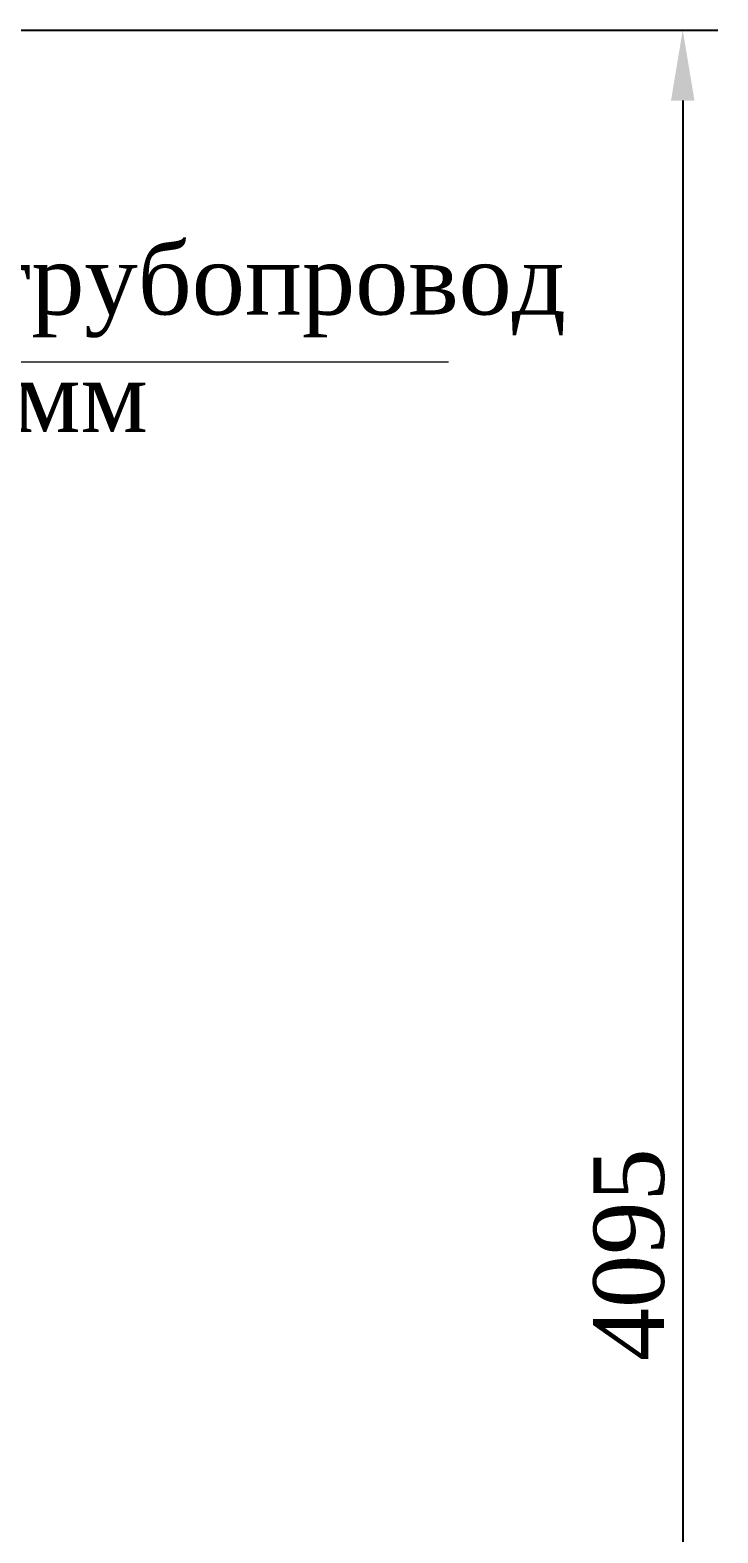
# Model space of a CAD drawing. Header units: millimetres. Extents: x -46762 to 161452, y -66984 to 31524.
# Drawn here: x -35247 to -34026, y -10882 to -8216 of the extents above; entities that cross this region are included whole.
import ezdxf

# ---------------------------------------------------------------- set-up
doc = ezdxf.new("R2010")
doc.units = ezdxf.units.MM
doc.header["$LTSCALE"] = 0.5
doc.styles.get("Standard").update_dxf_attribs({"font": 'TIMES.TTF'})
doc.dimstyles.new('ISO-25', dxfattribs={"dimscale": 50, "dimtxt": 2.5, "dimasz": 2.5, "dimexe": 1.25, "dimexo": 0.625, "dimtad": 1, "dimdec": 0, "dimtxsty": 'Standard', "dimcen": 2.5, "dimadec": 0, "dimazin": 0, "dimtfac": 1, "dimtdec": 0, "dimtmove": 0, "dimatfit": 3, "dimfxl": 1, "dimarcsym": 0})

# ---------------------------------------------------------------- blocks, each defined once
blk = doc.blocks.new('*D9')
at = {"color": 0, "lineweight": -2}
for p, q in [((-38631.4, -8216.3), (-34026.1, -8216.3)), ((-34088.6, -8341.3), (-34088.6, -12186.3)), ((-38631.4, -12311.3), (-34026.1, -12311.3))]:
    blk.add_line(p, q, dxfattribs=at)
at = {"color": 0}
for points in [[(-34109.4, -8341.3), (-34067.8, -8341.3), (-34088.6, -8216.3)], [(-34109.4, -12186.3), (-34067.8, -12186.3), (-34088.6, -12311.3)]]:
    blk.add_solid(points, dxfattribs=at)
at = {"layer": 'Defpoints', "color": 0}
for p in [(-38662.7, -8216.3), (-38662.7, -12311.3), (-34088.6, -12311.3)]:
    blk.add_point(p, dxfattribs=at)
at = {"color": 0, "lineweight": 15, "insert": (-34183.6, -10388.4), "char_height": 125, "attachment_point": 5, "rotation": 90}
blk.add_mtext('4095', dxfattribs=at)

msp = doc.modelspace()

# ---------------------------------------------------------------- hatches: boundary and pattern name
h = msp.add_hatch(color=253)
edge = h.paths.add_edge_path()
edge.add_arc((-41205.18, -12287.8), 5413.74, 30.17566, 34.0089, ccw=False)
edge.add_arc((-41242.7, -12311.32), 5458, 27.64805, 30.19121, ccw=False)
edge.add_line((-36407.92, -9778.6), (-35880.02, -8804.75))
edge.add_line((-35880.02, -8804.75), (-35833.04, -8804.75))
edge.add_spline(control_points=[(-35833.04, -8804.75), (-35838.38, -8780.09), (-35863.23, -8656.33), (-35882.56, -8510.22), (-35853.36, -8396.35), (-35848.01, -8378.25)], knot_values=[1.6900368, 1.6900368, 1.6900368, 1.6900368, 3.1824228, 9.1371603, 10.270255, 10.270255, 10.270255, 10.270255], degree=3, periodic=0)
edge.add_line((-35848.01, -8378.25), (-37217.08, -8619.62))
edge.add_arc((-41235.13, -12304.4), 5451.82, 37.36192, 42.52261, ccw=False)
edge.add_arc((-40478.22, -11739.67), 4507.52, 34.89482, 37.49503, ccw=False)
edge.add_arc((-37316.23, -9576.09), 677.19, 27.84651, 37.79889, ccw=False)
h.paths.add_polyline_path([(-36199.4, -8564.63), (-34313.9, -8564.63), (-34313.9, -8969.02), (-36199.4, -8969.02)], flags=9)

# ---------------------------------------------------------------- linework, layer by layer
at = {"lineweight": 15}
msp.add_line((-35880.02, -8804.75), (-34504.28, -8804.75), dxfattribs=at)

# ---------------------------------------------------------------- texts
at = {"insert": (-36168.15, -8595.88), "char_height": 125, "width": 2132.1672, "attachment_point": 1}
msp.add_mtext('{\\fTimes New Roman|b0|i0|c204|p18;П/пожарн.трубопровод\\P         %%c150 мм}', dxfattribs=at)

# ---------------------------------------------------------------- dimensions: what is measured, and where the dimension line sits
at = {"lineweight": 15}
dim = msp.add_linear_dim(base=(-34088.59, -12311.32), p1=(-38662.7, -8216.32), p2=(-38662.7, -12311.32), angle=90, dimstyle='ISO-25', dxfattribs=at)
dim.commit()
dim.dimension.update_dxf_attribs({"geometry": '*D9', "text_midpoint": (-34088.59, -10388.36), "dimtype": 160})

doc.saveas('drawing.dxf')
